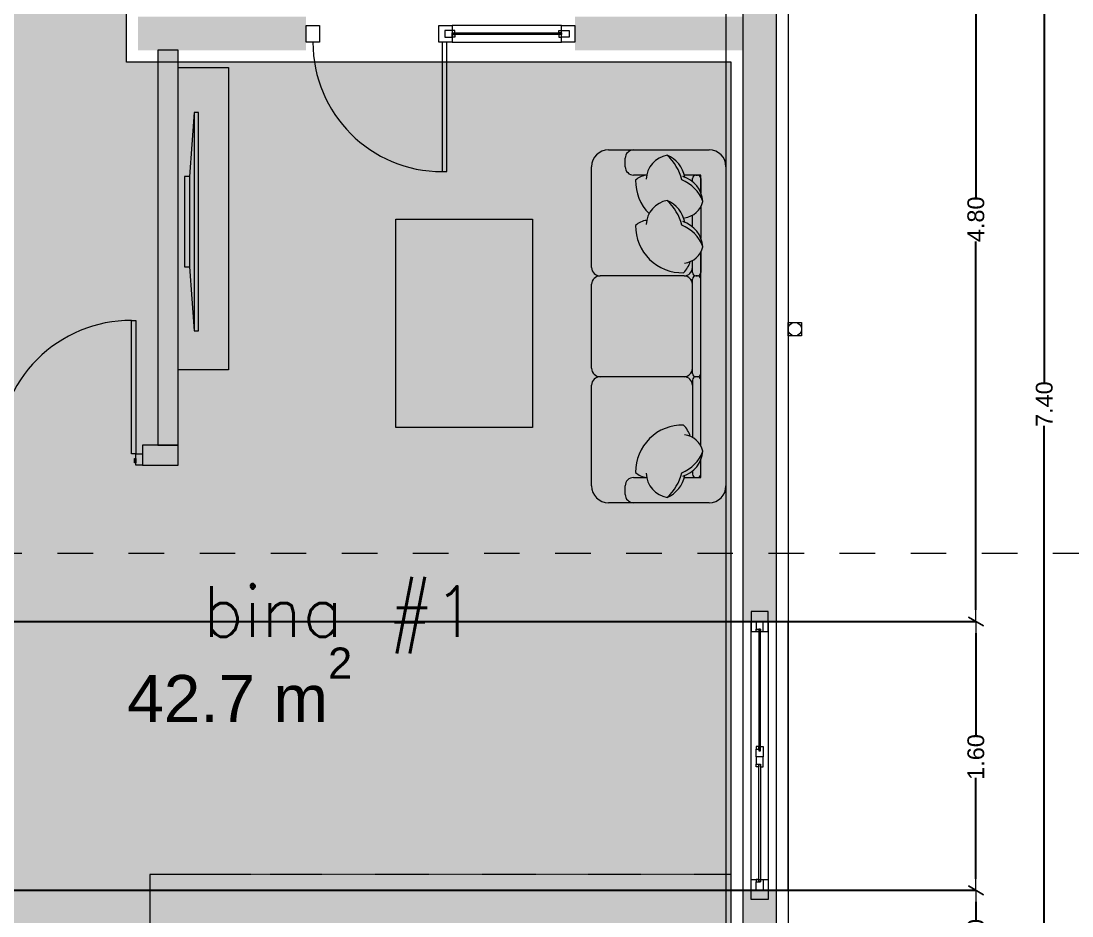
# Model space of a CAD drawing. Header units: millimetres. Extents: x 475616349 to 476941521, y 4620115302 to 4621446928.
# Drawn here: x 476527208 to 476533465, y 4620348741 to 4620354068 of the extents above; entities that cross this region are included whole.
import ezdxf

# ---------------------------------------------------------------- set-up
doc = ezdxf.new("R2010")
doc.units = ezdxf.units.MM
doc.header["$MEASUREMENT"] = 0
doc.linetypes.add('dash fine 0_25', pattern=[0.5952, 0.2976, -0.2976])
doc.linetypes.add('Dashed', pattern=[423.333333, 211.666667, -211.666667])
for name, color, linetype, lineweight in [('2D Drafting - General_Pen_No__1_Pen_No__7', 7, 'Continuous', 0), ('2D Drafting - General_Pen_No__250_Pen_No__7_Pen_No__250', 7, 'Continuous', 0), ('2D Drafting - General_Pen_No__250_Pen_No__7_Pen_No__7', 7, 'Continuous', 0), ('2D Drafting - General_Pen_No__7_Pen_No__7_Pen_No__7', 7, 'Continuous', 0), ('Annotation - Text_Pen_No__7_Pen_No__142', 142, 'Continuous', 0), ('Doors_Pen_No__7_Pen_No__7_Pen_No__7', 7, 'Continuous', 0), ('G-Anno-Nplt_Pen_No__142', 142, 'Continuous', 0), ('G-Anno-Nplt_Pen_No__151', 151, 'Continuous', 0), ('G-Anno-Nplt_Pen_No__4', 7, 'Continuous', 0), ('gegmebi_Pen_No__7_Pen_No__7', 7, 'Continuous', 0), ('kar-panjara_Pen_No__7_Pen_No__7_Pen_No__7', 7, 'Continuous', 0), ('New_--------AVEJI_MODZRAVI_Pen_No__7', 7, 'Continuous', 0), ('New_--------AVEJI_UDZRAVI_Pen_No__7', 7, 'Continuous', 0), ('New_0_Pen_No__7', 7, 'Continuous', 0), ('New_reg_nak_Pen_No__7', 7, 'Continuous', 0), ('New_shenobebi_Pen_No__1', 1, 'Continuous', 0), ('zoma_Pen_No__142', 142, 'Continuous', 0), ('zoma_Pen_No__5_Pen_No__5', 5, 'Continuous', 0)]:
    doc.layers.add(name, color=color, linetype=linetype, lineweight=lineweight)
doc.layers.add('New_--aveji_Pen_No__251', color=7, linetype='Continuous', lineweight=0, true_color=0x656565)
doc.layers.add('zoma', color=7, linetype='Continuous')
doc.styles.add('GENERATED_STYLE_1', font='arial.ttf')
doc.styles.add('GENERATED_STYLE_2', font='arial.ttf')
doc.dimstyles.new('GENERATED_STYLE__1', dxfattribs={"dimtxt": 200, "dimasz": 64.421331, "dimexe": 0.18, "dimexo": 3, "dimgap": 0.09, "dimtad": 1, "dimtih": 1, "dimtoh": 1, "dimlfac": 0.001, "dimzin": 0, "dimdsep": 46, "dimtxsty": 'GENERATED_STYLE_2', "dimblk": 'ARROWHEAD_2', "dimblk1": 'ARROWHEAD_2', "dimblk2": 'ARROWHEAD_2', "dimcen": 0.09, "dimclrd": 142, "dimclre": 142, "dimclrt": 142, "dimadec": 0, "dimazin": 0, "dimtfac": 1, "dimtdec": 4, "dimtmove": 0, "dimatfit": 3, "dimfxl": 1, "dimtolj": 1, "dimtzin": 0, "dimarcsym": 0})
doc.dimstyles.new('GENERATED_STYLE__9', dxfattribs={"dimtxt": 100, "dimasz": 68.640772, "dimexe": 0.18, "dimexo": 900, "dimgap": 0.09, "dimtad": 1, "dimlfac": 0.001, "dimzin": 0, "dimdsep": 46, "dimtxsty": 'GENERATED_STYLE_2', "dimblk": 'ARROWHEAD_2', "dimblk1": 'ARROWHEAD_2', "dimblk2": 'ARROWHEAD_2', "dimcen": 0.09, "dimclrd": 7, "dimclre": 7, "dimclrt": 7, "dimadec": 0, "dimazin": 0, "dimtfac": 1, "dimtdec": 4, "dimtmove": 0, "dimatfit": 3, "dimfxl": 1, "dimtolj": 1, "dimtzin": 0, "dimarcsym": 0})

# ---------------------------------------------------------------- blocks, each defined once
blk = doc.blocks.new('*D1240', base_point=(476577134.1, 4620325125.7))
at = {"layer": 'zoma_Pen_No__142', "color": 142, "linetype": 'Continuous', "lineweight": 0, "transparency": 16777216}
for p, q in [((476525631.6, 4620381340.9), (476525582.7, 4620381256.2)), ((476525607.1, 4620381235), (476525607.1, 4620381362.1)), ((476532131.6, 4620381340.9), (476532082.7, 4620381256.2)), ((476532107.1, 4620381235), (476532107.1, 4620381362.1)), ((476525607.1, 4620381298.6), (476532107.1, 4620381298.6))]:
    blk.add_line(p, q, dxfattribs=at)
at = {"layer": 'zoma_Pen_No__142', "color": 142, "lineweight": 0, "transparency": 16777216, "char_height": 200, "attachment_point": 7, "style": 'GENERATED_STYLE_2'}
for s, insert in [('\\A1;{\\pql;\\fArial CYR|b0|i0|c204|p34;6.50}', (476528591.1, 4620381338.6)), ('\\A1;{\\pql;\\fArial CYR|b0|i0|c204|p34;0.40}', (476531550.5, 4620381338.6))]:
    blk.add_mtext(s, dxfattribs=dict(at, insert=insert))
blk = doc.blocks.new('ARROWHEAD_2')
at = {"color": 0, "linetype": 'Continuous', "lineweight": 0}
for p, q in [((0, 0), (-1, 0)), ((-0.378, -0.655), (0.378, 0.655))]:
    blk.add_line(p, q, dxfattribs=at)
blk = doc.blocks.new('*D1241', base_point=(476577134.1, 4620325125.7))
at = {"layer": 'zoma_Pen_No__142', "color": 142, "linetype": 'Continuous', "lineweight": 0, "transparency": 16777216}
for p, q in [((476532131.6, 4620381340.9), (476532082.7, 4620381256.2)), ((476532107.1, 4620381235), (476532107.1, 4620381362.1)), ((476532531.6, 4620381340.9), (476532482.7, 4620381256.2)), ((476532507.1, 4620381235), (476532507.1, 4620381362.1)), ((476532107.1, 4620381298.6), (476532507.1, 4620381298.6))]:
    blk.add_line(p, q, dxfattribs=at)
blk = doc.blocks.new('*D1242', base_point=(476577134.1, 4620325125.7))
at = {"layer": 'zoma_Pen_No__142', "color": 142, "linetype": 'Continuous', "lineweight": 0, "transparency": 16777216}
for p, q in [((476532531.6, 4620381340.9), (476532482.7, 4620381256.2)), ((476532507.1, 4620381235), (476532507.1, 4620381362.1)), ((476539031.6, 4620381340.9), (476538982.7, 4620381256.2)), ((476539007.1, 4620381235), (476539007.1, 4620381362.1)), ((476532507.1, 4620381298.6), (476539007.1, 4620381298.6))]:
    blk.add_line(p, q, dxfattribs=at)
at = {"layer": 'zoma_Pen_No__142', "color": 142, "lineweight": 0, "transparency": 16777216, "char_height": 200, "attachment_point": 7, "style": 'GENERATED_STYLE_2'}
for s, insert in [('\\A1;{\\pql;\\fArial CYR|b0|i0|c204|p34;6.50}', (476535491.1, 4620381338.6)), ('\\A1;{\\pql;\\fArial CYR|b0|i0|c204|p34;0.40}', (476538450.5, 4620381338.6))]:
    blk.add_mtext(s, dxfattribs=dict(at, insert=insert))
blk = doc.blocks.new('*D3922')
at = {"layer": 'Defpoints', "color": 0, "linetype": 'Continuous', "transparency": 16777216}
for p in [(476532718.8, 4620355493.7), (476533300.4, 4620355493.7), (476532765.3, 4620348093.7)]:
    blk.add_point(p, dxfattribs=at)
at = {"layer": 'zoma', "color": 7, "linetype": 'Continuous', "lineweight": -2, "transparency": 16777216}
for p, q in [((476533618.8, 4620355493.7), (476533300.6, 4620355493.7)), ((476533300.4, 4620355425.1), (476533300.4, 4620351916.8)), ((476533300.4, 4620348162.4), (476533300.4, 4620351658)), ((476533665.3, 4620348093.7), (476533300.6, 4620348093.7))]:
    blk.add_line(p, q, dxfattribs=at)
at = {"layer": 'zoma', "color": 7, "linetype": 'Continuous', "lineweight": -2, "transparency": 16777216, "xscale": 68.64077230571034, "yscale": 68.64077230571034, "zscale": 68.64077230571034}
for p, rotation in [((476533300.4, 4620355493.7), 90), ((476533300.4, 4620348093.7), 270)]:
    blk.add_blockref('ARROWHEAD_2', p, dxfattribs=dict(at, rotation=rotation))
at = {"layer": 'zoma', "color": 7, "linetype": 'Continuous', "lineweight": 0, "transparency": 16777216, "insert": (476533300.4, 4620351787.4), "char_height": 100, "attachment_point": 5, "rotation": 90, "style": 'GENERATED_STYLE_2'}
blk.add_mtext('\\A1;7.40', dxfattribs=at)
blk = doc.blocks.new('*D3923')
at = {"layer": 'Defpoints', "color": 0, "linetype": 'Continuous', "transparency": 16777216}
for p in [(476467805.1, 4620355693.7), (476533682.1, 4620355693.7), (476467805.1, 4620340493.7)]:
    blk.add_point(p, dxfattribs=at)
at = {"layer": 'zoma', "color": 7, "linetype": 'Continuous', "lineweight": -2, "transparency": 16777216}
for p, q in [((476468705.1, 4620355693.7), (476533682.3, 4620355693.7)), ((476533682.1, 4620355625.1), (476533682.1, 4620348251.7)), ((476533682.1, 4620340562.4), (476533682.1, 4620347923.8)), ((476468705.1, 4620340493.7), (476533682.3, 4620340493.7))]:
    blk.add_line(p, q, dxfattribs=at)
at = {"layer": 'zoma', "color": 7, "linetype": 'Continuous', "lineweight": -2, "transparency": 16777216, "xscale": 68.64077230571034, "yscale": 68.64077230571034, "zscale": 68.64077230571034}
for p, rotation in [((476533682.1, 4620355693.7), 90), ((476533682.1, 4620340493.7), 270)]:
    blk.add_blockref('ARROWHEAD_2', p, dxfattribs=dict(at, rotation=rotation))
at = {"layer": 'zoma', "color": 7, "linetype": 'Continuous', "lineweight": 0, "transparency": 16777216, "insert": (476533682.1, 4620348087.8), "char_height": 100, "attachment_point": 5, "rotation": 90, "style": 'GENERATED_STYLE_2'}
blk.add_mtext('\\A1;15.20', dxfattribs=at)
blk = doc.blocks.new('*D3929')
at = {"layer": 'Defpoints', "color": 0, "linetype": 'Continuous', "transparency": 16777216}
for p in [(476467805.3, 4620348893.7), (476532893, 4620348893.7), (476467805.1, 4620348293.7)]:
    blk.add_point(p, dxfattribs=at)
at = {"layer": 'zoma', "color": 7, "linetype": 'Continuous', "lineweight": -2, "transparency": 16777216}
for p, q in [((476468705.3, 4620348893.7), (476532893.2, 4620348893.7)), ((476532893, 4620348825.1), (476532893, 4620348717.2)), ((476532893, 4620348362.4), (476532893, 4620348457.6)), ((476468705.1, 4620348293.7), (476532893.2, 4620348293.7))]:
    blk.add_line(p, q, dxfattribs=at)
at = {"layer": 'zoma', "color": 7, "linetype": 'Continuous', "lineweight": -2, "transparency": 16777216, "xscale": 68.64077230571034, "yscale": 68.64077230571034, "zscale": 68.64077230571034}
for p, rotation in [((476532893, 4620348893.7), 90), ((476532893, 4620348293.7), 270)]:
    blk.add_blockref('ARROWHEAD_2', p, dxfattribs=dict(at, rotation=rotation))
at = {"layer": 'zoma', "color": 7, "linetype": 'Continuous', "lineweight": 0, "transparency": 16777216, "insert": (476532893, 4620348587.4), "char_height": 100, "attachment_point": 5, "rotation": 90, "style": 'GENERATED_STYLE_2'}
blk.add_mtext('\\A1;0.60', dxfattribs=at)
blk = doc.blocks.new('*D3930')
at = {"layer": 'Defpoints', "color": 0, "linetype": 'Continuous', "transparency": 16777216}
for p in [(476467805.1, 4620350493.7), (476532893, 4620350493.7), (476467805.3, 4620348893.7)]:
    blk.add_point(p, dxfattribs=at)
at = {"layer": 'zoma', "color": 7, "linetype": 'Continuous', "lineweight": -2, "transparency": 16777216}
for p, q in [((476468705.1, 4620350493.7), (476532893.2, 4620350493.7)), ((476532893, 4620350425.1), (476532893, 4620349812.5)), ((476532893, 4620348962.4), (476532893, 4620349562.3)), ((476468705.3, 4620348893.7), (476532893.2, 4620348893.7))]:
    blk.add_line(p, q, dxfattribs=at)
at = {"layer": 'zoma', "color": 7, "linetype": 'Continuous', "lineweight": -2, "transparency": 16777216, "xscale": 68.64077230571034, "yscale": 68.64077230571034, "zscale": 68.64077230571034}
for p, rotation in [((476532893, 4620350493.7), 90), ((476532893, 4620348893.7), 270)]:
    blk.add_blockref('ARROWHEAD_2', p, dxfattribs=dict(at, rotation=rotation))
at = {"layer": 'zoma', "color": 7, "linetype": 'Continuous', "lineweight": 0, "transparency": 16777216, "insert": (476532893, 4620349687.4), "char_height": 100, "attachment_point": 5, "rotation": 90, "style": 'GENERATED_STYLE_2'}
blk.add_mtext('\\A1;1.60', dxfattribs=at)
blk = doc.blocks.new('*D3931')
at = {"layer": 'Defpoints', "color": 0, "linetype": 'Continuous', "transparency": 16777216}
for p in [(476467805.1, 4620355293.7), (476532893, 4620355293.7), (476467805.1, 4620350493.7)]:
    blk.add_point(p, dxfattribs=at)
at = {"layer": 'zoma', "color": 7, "linetype": 'Continuous', "lineweight": -2, "transparency": 16777216}
for p, q in [((476468705.1, 4620355293.7), (476532893.2, 4620355293.7)), ((476532893, 4620355225.1), (476532893, 4620353019.2)), ((476532893, 4620350562.4), (476532893, 4620352755.6)), ((476468705.1, 4620350493.7), (476532893.2, 4620350493.7))]:
    blk.add_line(p, q, dxfattribs=at)
at = {"layer": 'zoma', "color": 7, "linetype": 'Continuous', "lineweight": -2, "transparency": 16777216, "xscale": 68.64077230571034, "yscale": 68.64077230571034, "zscale": 68.64077230571034}
for p, rotation in [((476532893, 4620355293.7), 90), ((476532893, 4620350493.7), 270)]:
    blk.add_blockref('ARROWHEAD_2', p, dxfattribs=dict(at, rotation=rotation))
at = {"layer": 'zoma', "color": 7, "linetype": 'Continuous', "lineweight": 0, "transparency": 16777216, "insert": (476532893, 4620352887.4), "char_height": 100, "attachment_point": 5, "rotation": 90, "style": 'GENERATED_STYLE_2'}
blk.add_mtext('\\A1;4.80', dxfattribs=at)

msp = doc.modelspace()

# ---------------------------------------------------------------- hatches: boundary and pattern name
at = {"layer": '2D Drafting - General_Pen_No__250_Pen_No__7_Pen_No__7', "linetype": 'Continuous', "lineweight": 0}
for points in [[(476531505.084, 4620355293.723), (476531505.084, 4620350493.724), (476531705.084, 4620350493.724), (476531705.084, 4620355293.723)], [(476528905.455, 4620353893.723), (476527905.091, 4620353893.723), (476527905.091, 4620354093.723), (476528905.455, 4620354093.723)], [(476531505.077, 4620353893.723), (476530505.455, 4620353893.723), (476530505.455, 4620354093.723), (476531505.077, 4620354093.723)], [(476528142.712, 4620351543.723), (476528142.712, 4620353893.723), (476528022.712, 4620353893.723), (476528022.712, 4620351543.723)], [(476528142.712, 4620351543.723), (476527930.916, 4620351543.723), (476527930.916, 4620351423.723), (476528142.712, 4620351423.723)], [(476531504.829, 4620348893.723), (476531504.829, 4620348293.723), (476531704.829, 4620348293.723), (476531704.829, 4620348893.723)]]:
    msp.add_hatch(color=7, dxfattribs=at).paths.add_polyline_path(points)
at = {"layer": 'G-Anno-Nplt_Pen_No__151', "linetype": 'Continuous', "lineweight": 0, "true_color": 0x1f2f3f}
msp.add_hatch(color=169, dxfattribs=at).paths.add_polyline_path([(476531435.091, 4620353823.722), (476527835.091, 4620353823.722), (476527835.091, 4620355423.723), (476524875.091, 4620355423.723), (476524875.091, 4620355223.722), (476524875.091, 4620352356.888), (476524805.091, 4620352356.888), (476524805.091, 4620350454.098), (476525205.091, 4620350454.098), (476525205.091, 4620349843.723), (476524675.091, 4620349843.723), (476524675.091, 4620348363.723), (476528175.091, 4620348363.723), (476528175.091, 4620347723.535), (476531035.091, 4620347723.535), (476531035.091, 4620348063.723), (476531235.091, 4620348063.723), (476531235.091, 4620348363.723), (476531435.091, 4620348363.723)])

# ---------------------------------------------------------------- linework, layer by layer
at = {"layer": '2D Drafting - General_Pen_No__1_Pen_No__7', "color": 7, "linetype": 'Continuous', "lineweight": 0, "flags": 128}
msp.add_lwpolyline([(476531705.084, 4620348293.723), (476531705.084, 4620355293.723), (476531405.084, 4620355293.723), (476531405.084, 4620348293.723)], close=True, dxfattribs=at)
at = {"layer": '2D Drafting - General_Pen_No__1_Pen_No__7', "color": 7, "linetype": 'Continuous', "lineweight": 0}
msp.add_circle((476531815.049, 4620352233.717), 40, dxfattribs=at)
at = {"layer": '2D Drafting - General_Pen_No__250_Pen_No__7_Pen_No__250', "color": 7, "linetype": 'Continuous', "lineweight": 0, "flags": 128}
for points in [[(476528142.712, 4620351543.723), (476528142.712, 4620353893.723), (476528022.712, 4620353893.723), (476528022.712, 4620351543.723)], [(476528142.712, 4620351543.723), (476527930.916, 4620351543.723), (476527930.916, 4620351423.723), (476528142.712, 4620351423.723)]]:
    msp.add_lwpolyline(points, close=True, dxfattribs=at)
at = {"layer": '2D Drafting - General_Pen_No__7_Pen_No__7_Pen_No__7', "color": 7, "linetype": 'Continuous', "lineweight": 0, "flags": 128}
msp.add_lwpolyline([(476530425.45, 4620354041.535), (476529775.45, 4620354041.506), (476529775.455, 4620353941.567), (476530425.455, 4620353941.596)], close=True, dxfattribs=at)
at = {"layer": '2D Drafting - General_Pen_No__7_Pen_No__7_Pen_No__7', "color": 7, "linetype": 'Continuous', "lineweight": 0}
for centre, radius, start, end in [((476529715.766, 4620353941.554), 770.311, 180.0057374, 270.0025306), ((476527864.738, 4620351491.458), 794.311, 89.9985144, 180.0002186)]:
    msp.add_arc(centre, radius, start, end, dxfattribs=at)
at = {"layer": 'Doors_Pen_No__7_Pen_No__7_Pen_No__7', "color": 7, "linetype": 'Continuous', "lineweight": 0, "flags": 128}
for points in [[(476529742.433, 4620353941.555), (476529715.766, 4620353941.554), (476529715.8, 4620353171.243), (476529742.467, 4620353171.244)], [(476527891.405, 4620351491.457), (476527864.738, 4620351491.458), (476527864.758, 4620352285.769), (476527891.425, 4620352285.768)], [(476527891.403, 4620351438.124), (476527882.514, 4620351438.124), (476527882.515, 4620351464.79), (476527891.404, 4620351464.79)], [(476527930.914, 4620351423.723), (476527891.403, 4620351423.724), (476527891.405, 4620351491.457), (476527930.916, 4620351491.456)]]:
    msp.add_lwpolyline(points, close=True, dxfattribs=at)
at = {"layer": 'G-Anno-Nplt_Pen_No__4', "color": 7, "linetype": 'Continuous', "lineweight": 0, "flags": 128}
msp.add_lwpolyline([(476531435.091, 4620353823.722), (476527835.091, 4620353823.722), (476527835.091, 4620355423.723), (476524875.091, 4620355423.723), (476524875.091, 4620355223.722), (476524875.091, 4620352356.888), (476524805.091, 4620352356.888), (476524805.091, 4620350454.098), (476525205.091, 4620350454.098), (476525205.091, 4620349843.723), (476524675.091, 4620349843.723), (476524675.091, 4620348363.723), (476528175.091, 4620348363.723), (476528175.091, 4620347723.535), (476531035.091, 4620347723.535), (476531035.091, 4620348063.723), (476531235.091, 4620348063.723), (476531235.091, 4620348363.723), (476531435.091, 4620348363.723)], close=True, dxfattribs=at)
at = {"layer": 'gegmebi_Pen_No__7_Pen_No__7', "color": 7, "linetype": 'Continuous', "lineweight": 0}
for p, q in [((476531775.049, 4620352193.717), (476531775.049, 4620352273.717)), ((476531775.049, 4620352273.717), (476531855.049, 4620352273.717)), ((476531855.049, 4620352273.717), (476531855.049, 4620352193.717)), ((476531855.049, 4620352193.717), (476531775.049, 4620352193.717))]:
    msp.add_line(p, q, dxfattribs=at)
at = {"layer": 'kar-panjara_Pen_No__7_Pen_No__7_Pen_No__7', "color": 7, "linetype": 'Continuous', "lineweight": 0, "flags": 128}
for points in [[(476528905.45, 4620354041.486), (476528985.45, 4620354041.489), (476528985.455, 4620353941.489), (476528905.455, 4620353941.486)], [(476529695.45, 4620354041.563), (476529775.45, 4620354041.567), (476529775.455, 4620353941.567), (476529695.455, 4620353941.563)], [(476530425.45, 4620354041.535), (476530505.45, 4620354041.538), (476530505.455, 4620353941.538), (476530425.455, 4620353941.535)], [(476529730.454, 4620353971.565), (476529775.454, 4620353971.567), (476529775.453, 4620353986.567), (476529775.452, 4620353996.567), (476529790.452, 4620353996.568), (476529790.452, 4620354011.568), (476529730.452, 4620354011.565)], [(476530425.453, 4620353986.596), (476529775.453, 4620353986.567), (476529775.452, 4620353996.567), (476530425.452, 4620353996.596)], [(476529790.454, 4620353971.568), (476529775.454, 4620353971.567), (476529775.453, 4620353986.567), (476529790.453, 4620353986.568)], [(476530470.454, 4620353971.598), (476530425.454, 4620353971.596), (476530425.453, 4620353986.596), (476530425.452, 4620353996.596), (476530410.452, 4620353996.595), (476530410.452, 4620354011.595), (476530470.452, 4620354011.598)], [(476530410.454, 4620353971.595), (476530425.454, 4620353971.596), (476530425.453, 4620353986.596), (476530410.453, 4620353986.595)], [(476531655.509, 4620350434.05), (476531655.509, 4620350554.05), (476531555.509, 4620350554.05), (476531555.509, 4620350434.05)], [(476531555.51, 4620348893.723), (476531555.566, 4620350493.724), (476531655.51, 4620350493.724), (476531655.455, 4620348893.723)], [(476531585.625, 4620350493.724), (476531585.625, 4620350448.724), (476531600.625, 4620350448.724), (476531610.625, 4620350448.724), (476531610.625, 4620350434.05), (476531625.625, 4620350434.05), (476531625.625, 4620350493.724)], [(476531585.625, 4620350434.05), (476531585.625, 4620350448.724), (476531600.625, 4620350448.724), (476531600.625, 4620350434.05)], [(476531600.625, 4620350448.724), (476531600.625, 4620349724.884), (476531610.625, 4620349724.884), (476531610.625, 4620350448.724)], [(476531585.625, 4620349689.152), (476531585.625, 4620349734.152), (476531600.625, 4620349734.152), (476531610.625, 4620349734.152), (476531610.625, 4620349749.152), (476531625.625, 4620349749.152), (476531625.625, 4620349689.152)], [(476531585.625, 4620349749.152), (476531585.625, 4620349734.152), (476531600.625, 4620349734.152), (476531600.625, 4620349749.152)], [(476531585.625, 4620349689.152), (476531585.625, 4620349644.152), (476531600.625, 4620349644.152), (476531610.625, 4620349644.152), (476531610.625, 4620349629.152), (476531625.625, 4620349629.152), (476531625.625, 4620349689.152)], [(476531585.625, 4620349629.152), (476531585.625, 4620349644.152), (476531600.625, 4620349644.152), (476531600.625, 4620349629.152)], [(476531600.625, 4620348944.152), (476531600.625, 4620349644.152), (476531610.625, 4620349644.152), (476531610.625, 4620348944.152)], [(476531655.509, 4620348959.152), (476531655.509, 4620348839.152), (476531555.509, 4620348839.152), (476531555.509, 4620348959.152)], [(476531585.625, 4620348893.723), (476531585.625, 4620348944.152), (476531600.625, 4620348944.152), (476531610.625, 4620348944.152), (476531610.625, 4620348959.152), (476531625.625, 4620348959.152), (476531625.625, 4620348893.723)], [(476531585.625, 4620348959.152), (476531585.625, 4620348944.152), (476531600.625, 4620348944.152), (476531600.625, 4620348959.152)]]:
    msp.add_lwpolyline(points, close=True, dxfattribs=at)
at = {"layer": 'New_--------AVEJI_MODZRAVI_Pen_No__7', "color": 7, "linetype": 'dash fine 0_25', "lineweight": 0}
msp.add_lwpolyline([(476531435.091, 4620348323.536), (476531435.091, 4620348987.055), (476527975.09, 4620348987.054)], dxfattribs=at)
at = {"layer": 'New_--------AVEJI_UDZRAVI_Pen_No__7', "color": 7, "linetype": 'Continuous', "lineweight": 0}
for p, q in [((476527975.09, 4620348987.054), (476527975.091, 4620348323.535)), ((476528575.09, 4620348987.054), (476527975.09, 4620348987.054))]:
    msp.add_line(p, q, dxfattribs=at)
at = {"layer": 'New_--aveji_Pen_No__251', "color": 251, "linetype": 'Continuous', "lineweight": 0, "true_color": 0x656565}
for points in [[(476528442.712, 4620353791.87), (476528442.712, 4620351991.87), (476528142.712, 4620351991.87), (476528142.712, 4620353791.87)], [(476528211.312, 4620352604.473), (476528239.402, 4620352223.198), (476528265.235, 4620352223.198), (476528265.235, 4620353523.198), (476528239.402, 4620353523.198), (476528211.312, 4620353141.922)]]:
    msp.add_lwpolyline(points, close=True, dxfattribs=at)
for points in [[(476528239.402, 4620353523.198), (476528239.402, 4620352223.198)], [(476528211.312, 4620353141.922), (476528181.312, 4620353141.922), (476528181.312, 4620352604.473), (476528211.312, 4620352604.473)]]:
    msp.add_lwpolyline(points, dxfattribs=at)
at = {"layer": 'New_0_Pen_No__7', "color": 7, "linetype": 'Continuous', "lineweight": 0}
for p, q in [((476530705.084, 4620353300.582), (476531305.084, 4620353300.582)), ((476530805.084, 4620353200.582), (476530805.084, 4620353250.582)), ((476530605.084, 4620352600.582), (476530605.084, 4620353200.582)), ((476530932.552, 4620353150.582), (476530855.084, 4620353150.582)), ((476531255.084, 4620353150.582), (476531156.822, 4620353150.582)), ((476531225.084, 4620353150.582), (476531235.084, 4620353150.582)), ((476531255.084, 4620353045.395), (476531255.084, 4620353150.582)), ((476531405.084, 4620353200.582), (476531405.084, 4620351300.582)), ((476531205.084, 4620353112.426), (476531205.084, 4620353130.582)), ((476531255.084, 4620353130.582), (476531255.084, 4620353045.395)), ((476531255.084, 4620352962.214), (476531255.084, 4620352776.047)), ((476531205.084, 4620352843.078), (476531205.084, 4620352911.867)), ((476531255.084, 4620351538.95), (476531255.084, 4620352692.865)), ((476531255.084, 4620352692.865), (476531255.084, 4620352570.582)), ((476531205.084, 4620352570.582), (476531205.084, 4620352642.519)), ((476531155.084, 4620352550.582), (476530655.084, 4620352550.582)), ((476531205.084, 4620351970.582), (476531205.084, 4620352530.582)), ((476531225.084, 4620352550.582), (476531235.084, 4620352550.582)), ((476531235.084, 4620352550.582), (476531225.084, 4620352550.582)), ((476530605.084, 4620352000.582), (476530605.084, 4620352500.582)), ((476530605.084, 4620351300.582), (476530605.084, 4620351900.582)), ((476531155.084, 4620351950.582), (476530655.084, 4620351950.582)), ((476531205.084, 4620351930.582), (476531205.084, 4620351589.296)), ((476531235.084, 4620351950.582), (476531225.084, 4620351950.582)), ((476531235.084, 4620351950.582), (476531225.084, 4620351950.582)), ((476531255.084, 4620351350.582), (476531255.084, 4620351455.768)), ((476531255.084, 4620351370.582), (476531255.084, 4620351455.768)), ((476530855.084, 4620351350.582), (476530932.552, 4620351350.582)), ((476531156.822, 4620351350.582), (476531255.084, 4620351350.582)), ((476531205.084, 4620351388.737), (476531205.084, 4620351370.582)), ((476531225.084, 4620351350.582), (476531235.084, 4620351350.582)), ((476530805.084, 4620351250.582), (476530805.084, 4620351300.582)), ((476531305.084, 4620351200.582), (476530705.084, 4620351200.582))]:
    msp.add_line(p, q, dxfattribs=at)
msp.add_lwpolyline([(476529439.982, 4620352888.508), (476530253.729, 4620352888.508), (476530253.729, 4620351647.803), (476529439.982, 4620351647.803)], close=True, dxfattribs=at)
for centre, radius, start, end in [((476530705.084, 4620353200.582), 100, 90, 180), ((476530855.084, 4620353250.582), 50, 90, 180), ((476531305.084, 4620353200.582), 100, 0, 90), ((476531080.156, 4620353120.053), 150.728, 99.3928509, 177.9328456), ((476530985.531, 4620353106.28), 176.927, 10.638639, 66.6848425), ((476530856.617, 4620353053.448), 293.149, 13.6491744, 47.2632133), ((476530855.084, 4620353200.582), 50, 180, 270), ((476530944.976, 4620353038.189), 113.183, 96.2902528, 133.8883883), ((476531225.084, 4620353130.582), 20, 90, 180), ((476531235.084, 4620353130.582), 20, 0, 90), ((476531144.621, 4620353116.949), 278.124, 179.4210633, 224.7117083), ((476531060.281, 4620352917.189), 220.903, 20.2593753, 68.4317459), ((476531097.784, 4620352980.224), 170.267, 4.5331981, 72.7286366), ((476531080.156, 4620352850.705), 150.728, 99.3928509, 177.9328456), ((476530985.531, 4620352836.932), 176.927, 10.638639, 66.6848425), ((476530856.617, 4620352784.1), 293.149, 13.6491744, 47.2632133), ((476531141.048, 4620353025.463), 130.403, 277.7680161, 345.893625), ((476531144.621, 4620352847.6), 278.124, 179.4210633, 271.7149858), ((476530944.976, 4620352768.841), 113.183, 96.2902528, 133.8883883), ((476531060.281, 4620352647.841), 220.903, 20.2593753, 68.4317459), ((476531097.784, 4620352710.876), 170.267, 4.5331981, 72.7286366), ((476531141.048, 4620352756.115), 130.403, 277.7680161, 345.893625), ((476530655.084, 4620352600.582), 50, 180, 270), ((476531037.578, 4620352682.95), 161.732, 315.5055551, 343.2207075), ((476531155.084, 4620352600.582), 50, 270, 0), ((476530655.084, 4620352500.582), 50, 90, 180), ((476531155.084, 4620352500.582), 50, 0, 90), ((476531225.084, 4620352570.582), 20, 180, 270), ((476531225.084, 4620352530.582), 20, 90, 180), ((476531235.084, 4620352570.582), 20, 270, 0), ((476531235.084, 4620352530.582), 20, 0, 90), ((476530655.084, 4620352000.582), 50, 180, 270), ((476531155.084, 4620352000.582), 50, 270, 0), ((476531225.084, 4620351970.582), 20, 180, 270), ((476531235.084, 4620351970.582), 20, 270, 0), ((476530655.084, 4620351900.582), 50, 90, 180), ((476531155.084, 4620351900.582), 50, 0, 90), ((476531225.084, 4620351930.582), 20, 90, 180), ((476531235.084, 4620351930.582), 20, 0, 90), ((476531144.621, 4620351384.215), 278.124, 88.2850142, 180.5789367), ((476531037.578, 4620351548.865), 161.732, 16.7792925, 44.494503), ((476531141.048, 4620351475.7), 130.403, 14.106375, 82.2319839), ((476531060.281, 4620351583.974), 220.903, 291.5682541, 339.7406247), ((476531097.784, 4620351520.939), 170.267, 287.2713634, 355.4668019), ((476530855.084, 4620351300.582), 50, 90, 180), ((476530944.976, 4620351462.974), 113.183, 226.1116117, 263.7097472), ((476531080.156, 4620351381.11), 150.728, 182.0671544, 260.6071491), ((476530856.617, 4620351447.715), 293.149, 312.7367867, 346.3508256), ((476530985.531, 4620351394.883), 176.927, 293.3151575, 349.361361), ((476531225.084, 4620351370.582), 20, 180, 270), ((476531235.084, 4620351370.582), 20, 270, 0), ((476530705.084, 4620351300.582), 100, 180, 270), ((476531305.084, 4620351300.582), 100, 270, 0), ((476530855.084, 4620351250.582), 50, 180, 270)]:
    msp.add_arc(centre, radius, start, end, dxfattribs=at)
at = {"layer": 'New_reg_nak_Pen_No__7', "color": 7, "linetype": 'Continuous', "lineweight": 0, "flags": 128}
msp.add_lwpolyline([(476524805.091, 4620355693.723), (476524805.091, 4620355763.723), (476531775.092, 4620355763.723), (476531774.867, 4620340423.723), (476524405.084, 4620340423.723), (476524405.084, 4620340493.729)], dxfattribs=at)
msp.add_lwpolyline([(476531505.084, 4620348893.723), (476531774.985, 4620348893.723), (476531774.985, 4620350493.724), (476531505.084, 4620350493.724)], close=True, dxfattribs=at)
at = {"layer": 'New_shenobebi_Pen_No__1', "color": 1, "linetype": 'Dashed', "lineweight": 0}
msp.add_lwpolyline([(476536949.753, 4620350898.598), (476463778.685, 4620350898.598)], dxfattribs=at)
at = {"layer": 'zoma_Pen_No__5_Pen_No__5', "color": 5, "linetype": 'Continuous', "lineweight": 0}
msp.add_line((476531505.077, 4620357964.706), (476531505.077, 4620337089.714), dxfattribs=at)

# ---------------------------------------------------------------- texts
at = {"layer": 'Annotation - Text_Pen_No__7_Pen_No__142', "color": 142, "linetype": 'Continuous', "lineweight": 0, "insert": (476529105.613, 4620350703.105), "char_height": 300, "attachment_point": 2}
msp.add_mtext('\\A1;{\\pqc;\\Ftxt.shx;bina #\\Ftxt.shx;1}', dxfattribs=at)
at = {"layer": 'G-Anno-Nplt_Pen_No__142', "color": 142, "lineweight": 0, "insert": (476527840.297, 4620349895.29), "char_height": 280, "attachment_point": 7, "style": 'GENERATED_STYLE_1'}
msp.add_mtext('{\\fArial|b0|i0|c0|p34;42.7 m{\\H0.66x;\\S2^  ;}}', dxfattribs=at)

# ---------------------------------------------------------------- dimensions: what is measured, and where the dimension line sits
at = {"layer": 'zoma', "color": 142, "linetype": 'Continuous', "lineweight": 0}
for base, p1, p2, picture, middle in [((476532107.125, 4620381298.553), (476525607.125, 4620348192.361), (476532107.125, 4620348192.361), '*D1240', (476528850.832, 4620381438.553)), ((476539007.125, 4620381298.553), (476532507.125, 4620348192.361), (476539007.125, 4620348192.361), '*D1242', (476535750.832, 4620381438.553)), ((476532507.125, 4620381298.553), (476532107.125, 4620348192.361), (476532507.125, 4620348192.361), '*D1241', (476531810.277, 4620381438.553))]:
    dim = msp.add_linear_dim(base=base, p1=p1, p2=p2, dimstyle='GENERATED_STYLE__1', dxfattribs=at)
    dim.commit()
    dim.dimension.update_dxf_attribs({"geometry": picture, "text_midpoint": middle, "dimtype": 160})
for base, p1, p2, picture, middle in [((476533682.101, 4620355693.723), (476467805.077, 4620340493.723), (476467805.077, 4620355693.723), '*D3923', (476533682.101, 4620348087.781)), ((476533300.404, 4620355493.723), (476532765.312, 4620348093.723), (476532718.754, 4620355493.723), '*D3922', (476533300.404, 4620351787.43)), ((476532892.973, 4620355293.723), (476467805.077, 4620350493.724), (476467805.077, 4620355293.723), '*D3931', (476532892.973, 4620352887.43)), ((476532892.973, 4620350493.724), (476467805.332, 4620348893.723), (476467805.077, 4620350493.724), '*D3930', (476532892.973, 4620349687.43)), ((476532892.973, 4620348893.723), (476467805.077, 4620348293.723), (476467805.332, 4620348893.723), '*D3929', (476532892.973, 4620348587.43))]:
    dim = msp.add_linear_dim(base=base, p1=p1, p2=p2, angle=90, dimstyle='GENERATED_STYLE__9', dxfattribs=at)
    dim.commit()
    dim.dimension.update_dxf_attribs({"geometry": picture, "text_midpoint": middle, "dimtype": 160, "text_rotation": 90})

doc.saveas('drawing.dxf')
